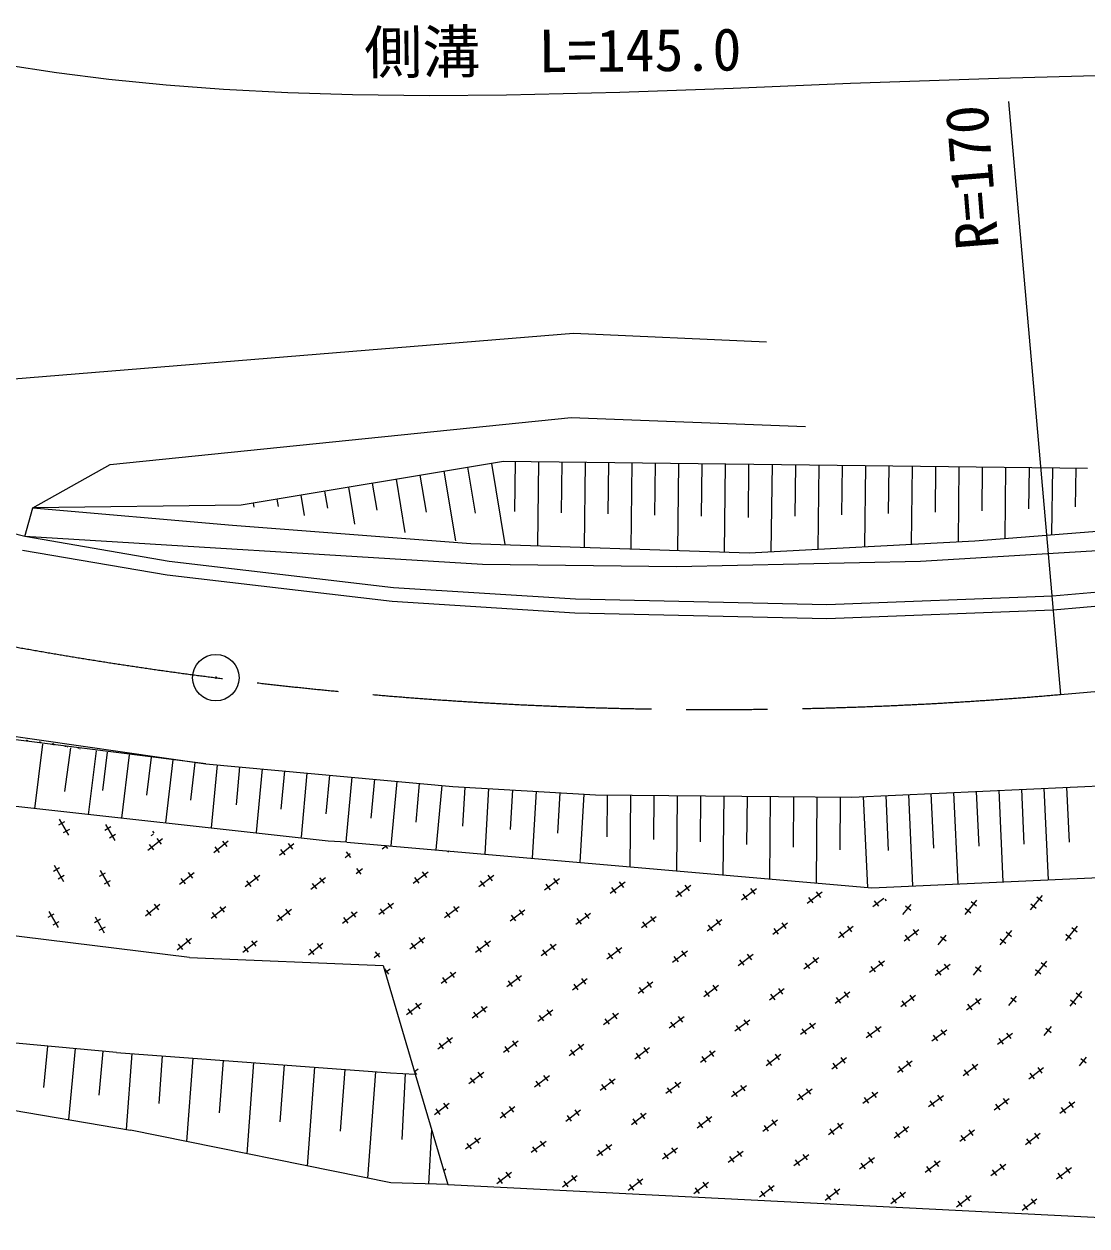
# Model space of a CAD drawing. Units: millimetres, scale not verified. Extents: x 38761 to 678769, y 20240 to 380245.
# Drawn here: x 460242 to 505972, y 244646 to 296380 of the extents above; entities that cross this region are included whole.
import ezdxf
from ezdxf.enums import TextEntityAlignment as Align

# ---------------------------------------------------------------- set-up
doc = ezdxf.new("R2010")
doc.units = ezdxf.units.MM
doc.header["$LTSCALE"] = 1000.01
doc.linetypes.add('CHAIN', pattern=[18.5, 12, -1.5, 3.5, -1.5])
for name, color, linetype, lineweight in [('M-BGD', 7, 'Continuous', 25), ('M-BMK', 2, 'CHAIN', 13), ('M-BMK-SRVR', 3, 'Continuous', 25), ('M-STR-HTXT', 7, 'Continuous', 13)]:
    doc.layers.add(name, color=color, linetype=linetype, lineweight=lineweight)
doc.styles.add('ＭＳ ゴシック', font='')
doc.styles.get('ＭＳ ゴシック').set_extended_font_data('MS Gothic')

# ---------------------------------------------------------------- blocks, each defined once
blk = doc.blocks.new('BUHIN1')
at = {"color": 3, "linetype": 'Continuous', "lineweight": 25}
for radius in [1000, 30]:
    blk.add_circle((0, 0), radius, dxfattribs=at)

msp = doc.modelspace()

# ---------------------------------------------------------------- linework, layer by layer
at = {"layer": 'M-BGD'}
for p, q in [((502596, 293046), (504829, 267522)), ((483875, 283053), (458967, 281020)), ((492184, 282688), (483875, 283053)), ((463943, 277423), (483775, 279440)), ((483775, 279440), (493859, 279051)), ((460280, 274316), (448550, 277391)), ((460624, 275550), (463943, 277423)), ((480864, 277556), (469583, 275676)), ((479325, 277300), (479654, 275326)), ((480351, 277471), (480934, 273974)), ((505992, 277254), (480864, 277556)), ((481366, 277550), (481340, 275397)), ((482371, 277538), (482328, 273928)), ((483376, 277526), (483350, 275347)), ((484382, 277514), (484338, 273861)), ((485387, 277502), (485360, 275297)), ((486392, 277490), (486347, 273793)), ((487397, 277478), (487370, 275247)), ((488402, 277466), (488357, 273726)), ((489407, 277454), (489380, 275197)), ((490412, 277442), (490367, 273659)), ((491417, 277430), (491390, 275147)), ((492423, 277417), (492378, 273673)), ((493428, 277405), (493401, 275198)), ((494433, 277393), (494389, 273781)), ((495438, 277381), (495412, 275253)), ((496443, 277369), (496401, 273889)), ((497448, 277357), (497424, 275308)), ((498453, 277345), (498413, 273997)), ((499458, 277333), (499435, 275363)), ((500464, 277321), (500425, 274104)), ((501469, 277309), (501446, 275423)), ((502474, 277297), (502437, 274245)), ((476249, 276787), (476630, 274498)), ((477274, 276958), (477539, 275373)), ((478300, 277129), (478799, 274135)), ((503479, 277285), (503458, 275509)), ((504484, 277272), (504450, 274404)), ((505489, 277260), (505469, 275594)), ((473172, 276275), (473296, 275535)), ((474198, 276446), (474462, 274860)), ((475223, 276616), (475417, 275454)), ((470096, 275762), (470125, 275586)), ((471121, 275933), (471174, 275616)), ((472147, 276104), (472294, 275223)), ((501148, 274143), (524337, 275977)), ((460280, 274316), (460624, 275550)), ((469583, 275676), (460624, 275550)), ((460624, 275550), (469217, 274811)), ((469217, 274811), (479464, 274023)), ((466481, 273249), (460280, 274316)), ((479969, 273120), (460280, 274316)), ((516083, 274294), (498816, 273253)), ((466395, 272655), (460173, 273726)), ((479464, 274023), (491440, 273623)), ((491440, 273623), (501148, 274143)), ((476135, 272117), (466481, 273249)), ((498816, 273253), (488316, 273021)), ((476081, 271519), (466395, 272655)), ((488316, 273021), (479969, 273120)), ((513736, 272552), (504487, 271754)), ((483969, 271621), (476135, 272117)), ((494779, 271378), (483969, 271621)), ((504487, 271754), (494779, 271378)), ((513793, 271955), (504525, 271155)), ((483943, 271021), (476081, 271519)), ((504525, 271155), (494784, 270778)), ((494784, 270778), (483943, 271021)), ((455670, 266314), (468065, 264541)), ((468065, 264541), (455961, 266073)), ((461037, 265386), (460687, 262604)), ((462237, 265231), (461984, 263347)), ((463345, 265095), (463000, 262348)), ((463817, 265040), (463624, 263394)), ((464761, 264929), (464441, 262196)), ((465705, 264818), (465514, 263185)), ((466649, 264708), (466331, 261997)), ((467593, 264597), (467403, 262977)), ((468065, 264541), (478697, 263559)), ((468549, 264497), (468299, 261789)), ((469515, 264407), (469364, 262775)), ((470482, 264318), (470229, 261586)), ((471448, 264229), (471296, 262582)), ((472415, 264140), (472160, 261382)), ((473381, 264050), (473228, 262388)), ((474348, 263961), (474091, 261178)), ((475314, 263872), (475160, 262205)), ((476281, 263783), (476025, 261009)), ((477247, 263693), (477094, 262032)), ((478214, 263604), (477958, 260840)), ((478697, 263559), (484831, 263208)), ((479208, 263530), (479112, 261859)), ((480230, 263471), (480069, 260655)), ((481253, 263413), (481155, 261705)), ((482275, 263354), (482110, 260477)), ((495857, 263108), (509468, 263733)), ((501204, 263353), (501313, 260990)), ((502177, 263398), (502358, 259460)), ((503149, 263443), (503257, 261080)), ((504121, 263488), (504302, 259549)), ((505093, 263532), (505202, 261169)), ((473324, 261205), (454228, 263319)), ((483297, 263296), (483197, 261551)), ((484319, 263237), (484151, 260298)), ((484831, 263208), (495857, 263108)), ((485332, 263203), (485315, 261400)), ((486334, 263194), (486306, 260110)), ((487337, 263185), (487319, 261287)), ((488339, 263176), (488310, 259935)), ((489342, 263167), (489324, 261175)), ((490344, 263158), (490313, 259760)), ((491346, 263149), (491328, 261063)), ((492349, 263139), (492317, 259584)), ((493351, 263130), (493332, 260950)), ((494354, 263121), (494320, 259409)), ((495356, 263112), (495336, 260838)), ((496344, 263130), (496524, 259217)), ((497316, 263175), (497424, 260812)), ((498288, 263219), (498469, 259281)), ((499260, 263264), (499369, 260901)), ((500232, 263309), (500413, 259370)), ((461732, 261911), (461992, 262061)), ((461760, 262158), (462160, 261466)), ((463719, 261685), (463979, 261835)), ((463747, 261932), (464147, 261239)), ((462192, 261715), (461932, 261565)), ((464179, 261489), (463919, 261338)), ((465575, 260827), (466200, 261326)), ((465706, 261459), (465808, 261517)), ((465775, 261636), (465819, 261560)), ((465949, 261320), (466136, 261086)), ((465823, 260836), (465636, 261071)), ((468401, 260719), (469026, 261218)), ((468650, 260728), (468463, 260962)), ((468775, 261212), (468962, 260977)), ((471228, 260610), (471853, 261109)), ((471476, 260619), (471289, 260853)), ((471602, 261103), (471789, 260868)), ((474132, 261171), (473324, 261205)), ((474303, 260510), (474115, 260745)), ((474132, 261171), (496711, 259200)), ((475647, 260885), (475829, 261023)), ((475896, 260888), (475791, 261026)), ((478472, 260742), (478531, 260787)), ((478721, 260745), (478700, 260773)), ((474054, 260501), (474277, 260679)), ((461506, 259924), (461765, 260074)), ((461534, 260171), (461934, 259478)), ((461966, 259728), (461706, 259578)), ((463493, 259698), (463753, 259848)), ((463521, 259945), (463921, 259252)), ((466934, 259360), (467559, 259859)), ((467308, 259853), (467495, 259618)), ((469760, 259251), (470385, 259750)), ((470134, 259744), (470321, 259510)), ((474529, 259822), (474800, 260028)), ((474549, 260028), (474731, 259789)), ((476988, 259401), (477625, 259885)), ((477374, 259885), (477555, 259646)), ((479813, 259258), (480450, 259742)), ((480199, 259742), (480380, 259503)), ((496711, 259200), (511145, 259863)), ((463953, 259501), (463693, 259351)), ((467182, 259369), (466995, 259603)), ((470009, 259260), (469821, 259495)), ((472586, 259142), (473212, 259641)), ((472835, 259151), (472648, 259386)), ((472960, 259635), (473148, 259401)), ((477237, 259404), (477055, 259643)), ((480062, 259261), (479880, 259500)), ((482638, 259116), (483275, 259599)), ((482887, 259119), (482705, 259358)), ((483024, 259600), (483205, 259361)), ((485463, 258973), (486100, 259457)), ((485711, 258976), (485530, 259215)), ((485849, 259457), (486030, 259218)), ((488287, 258830), (488925, 259314)), ((488673, 259314), (488855, 259075)), ((488536, 258833), (488355, 259072)), ((491112, 258687), (491749, 259171)), ((491361, 258690), (491180, 258929)), ((491498, 259171), (491680, 258932)), ((493937, 258545), (494574, 259029)), ((494186, 258548), (494005, 258787)), ((494323, 259029), (494505, 258790)), ((496762, 258402), (497229, 258756)), ((497280, 258713), (497329, 258647)), ((500728, 258054), (501233, 258675)), ((503550, 258248), (504055, 258869)), ((503811, 258809), (504044, 258620)), ((461308, 258184), (461708, 257491)), ((465466, 258001), (466091, 258500)), ((465715, 258010), (465528, 258245)), ((465840, 258494), (466027, 258260)), ((468292, 257892), (468918, 258391)), ((468667, 258385), (468854, 258151)), ((471119, 257783), (471744, 258282)), ((471493, 258276), (471680, 258042)), ((473945, 257675), (474570, 258174)), ((474319, 258168), (474506, 257933)), ((475504, 258060), (476141, 258544)), ((475753, 258063), (475572, 258302)), ((475890, 258544), (476072, 258305)), ((478329, 257917), (478966, 258401)), ((478578, 257920), (478396, 258159)), ((478715, 258401), (478896, 258162)), ((481154, 257774), (481791, 258258)), ((481540, 258258), (481721, 258020)), ((497011, 258405), (496829, 258644)), ((498057, 258046), (498411, 258481)), ((498167, 258421), (498400, 258232)), ((500969, 258116), (500737, 258305)), ((500989, 258615), (501222, 258426)), ((503791, 258310), (503558, 258499)), ((467360, 256201), (455313, 257687)), ((461279, 257937), (461539, 258087)), ((461739, 257740), (461479, 257590)), ((463267, 257710), (463526, 257861)), ((463295, 257958), (463695, 257265)), ((468541, 257901), (468354, 258136)), ((471367, 257792), (471180, 258027)), ((474194, 257684), (474007, 257918)), ((481403, 257778), (481221, 258017)), ((483979, 257632), (484616, 258116)), ((484228, 257635), (484046, 257874)), ((484365, 258116), (484546, 257877)), ((486804, 257489), (487441, 257973)), ((487052, 257492), (486871, 257731)), ((487190, 257973), (487371, 257734)), ((489629, 257346), (490266, 257830)), ((490014, 257830), (490196, 257591)), ((492453, 257204), (493091, 257687)), ((492839, 257688), (493021, 257449)), ((463726, 257514), (463467, 257364)), ((489877, 257349), (489696, 257588)), ((492702, 257207), (492521, 257446)), ((495278, 257061), (495915, 257545)), ((495527, 257064), (495346, 257303)), ((495664, 257545), (495846, 257306)), ((498103, 256918), (498740, 257402)), ((498352, 256921), (498170, 257160)), ((498489, 257402), (498670, 257163)), ((499575, 256744), (499919, 257167)), ((502236, 256740), (502741, 257361)), ((502497, 257301), (502730, 257112)), ((505058, 256934), (505563, 257555)), ((505299, 256996), (505066, 257185)), ((505319, 257495), (505551, 257306)), ((466825, 256533), (467450, 257032)), ((467073, 256542), (466886, 256777)), ((467199, 257026), (467386, 256792)), ((469651, 256425), (470276, 256924)), ((469900, 256434), (469713, 256668)), ((470025, 256918), (470212, 256683)), ((472478, 256316), (473103, 256815)), ((472852, 256809), (473039, 256574)), ((476845, 256576), (477482, 257060)), ((477094, 256579), (476913, 256818)), ((477231, 257060), (477413, 256821)), ((479670, 256433), (480307, 256917)), ((479919, 256437), (479738, 256675)), ((480056, 256917), (480238, 256678)), ((482495, 256291), (483132, 256775)), ((482881, 256775), (483062, 256536)), ((485320, 256148), (485957, 256632)), ((485706, 256632), (485887, 256393)), ((499675, 257108), (499908, 256918)), ((502477, 256802), (502244, 256991)), ((467360, 256201), (475697, 255851)), ((472726, 256325), (472539, 256559)), ((475304, 256207), (475537, 256393)), ((475553, 256216), (475365, 256451)), ((482744, 256294), (482562, 256533)), ((485569, 256151), (485387, 256390)), ((488145, 256005), (488782, 256489)), ((488394, 256008), (488212, 256247)), ((488531, 256489), (488712, 256250)), ((490970, 255863), (491607, 256346)), ((491218, 255866), (491037, 256105)), ((491356, 256346), (491537, 256108)), ((493794, 255720), (494432, 256204)), ((494180, 256204), (494362, 255965)), ((475697, 255851), (477071, 251181)), ((475747, 255719), (475929, 255480)), ((475784, 255556), (475999, 255719)), ((478186, 255092), (478823, 255576)), ((478572, 255576), (478754, 255337)), ((494043, 255723), (493862, 255962)), ((496619, 255577), (497256, 256061)), ((496868, 255580), (496687, 255819)), ((497005, 256061), (497187, 255822)), ((499444, 255434), (500081, 255918)), ((499693, 255437), (499512, 255676)), ((499830, 255918), (500012, 255679)), ((501093, 255442), (501427, 255853)), ((501183, 255794), (501416, 255604)), ((503744, 255426), (504249, 256047)), ((503985, 255488), (503752, 255677)), ((504005, 255988), (504238, 255798)), ((478435, 255095), (478254, 255334)), ((481011, 254950), (481648, 255433)), ((481260, 254953), (481079, 255192)), ((481397, 255434), (481579, 255195)), ((483836, 254807), (484473, 255291)), ((484222, 255291), (484403, 255052)), ((486661, 254664), (487298, 255148)), ((487047, 255148), (487228, 254909)), ((484085, 254810), (483903, 255049)), ((486910, 254667), (486728, 254906)), ((489486, 254521), (490123, 255005)), ((489735, 254525), (489553, 254763)), ((489872, 255005), (490053, 254766)), ((492311, 254379), (492948, 254863)), ((492559, 254382), (492378, 254621)), ((492697, 254863), (492878, 254624)), ((495136, 254236), (495773, 254720)), ((495521, 254720), (495703, 254481)), ((497960, 254093), (498598, 254577)), ((498346, 254577), (498528, 254338)), ((502611, 254140), (502935, 254539)), ((505252, 254112), (505757, 254733)), ((505513, 254674), (505745, 254484)), ((476703, 253751), (477340, 254235)), ((477088, 254235), (477270, 253996)), ((479527, 253609), (480165, 254092)), ((479913, 254093), (480095, 253854)), ((495384, 254239), (495203, 254478)), ((498209, 254096), (498028, 254335)), ((500785, 253951), (501422, 254434)), ((501034, 253954), (500853, 254193)), ((501171, 254435), (501353, 254196)), ((502691, 254480), (502924, 254290)), ((505493, 254174), (505260, 254363)), ((476951, 253754), (476770, 253993)), ((479776, 253612), (479595, 253851)), ((482352, 253466), (482989, 253950)), ((482601, 253469), (482420, 253708)), ((482738, 253950), (482920, 253711)), ((485177, 253323), (485814, 253807)), ((485426, 253326), (485245, 253565)), ((485563, 253807), (485745, 253568)), ((488002, 253180), (488639, 253664)), ((488388, 253664), (488569, 253425)), ((490827, 253038), (491464, 253522)), ((491213, 253522), (491394, 253283)), ((464225, 252116), (453499, 253101)), ((488251, 253183), (488069, 253422)), ((491076, 253041), (490894, 253280)), ((493652, 252895), (494289, 253379)), ((493901, 252898), (493719, 253137)), ((494038, 253379), (494219, 253140)), ((496477, 252752), (497114, 253236)), ((496725, 252755), (496544, 252994)), ((496863, 253236), (497044, 252997)), ((499301, 252609), (499939, 253093)), ((499687, 253093), (499869, 252855)), ((504128, 252838), (504443, 253225)), ((504199, 253166), (504431, 252976)), ((478044, 252267), (478681, 252751)), ((478292, 252271), (478111, 252510)), ((478430, 252751), (478611, 252513)), ((480869, 252125), (481506, 252609)), ((481254, 252609), (481436, 252370)), ((483693, 251982), (484330, 252466)), ((484079, 252466), (484261, 252227)), ((499550, 252613), (499369, 252852)), ((502126, 252467), (502763, 252951)), ((502375, 252470), (502194, 252709)), ((502512, 252951), (502694, 252712)), ((461245, 252390), (461082, 250612)), ((462437, 252280), (462157, 249223)), ((463629, 252171), (463455, 250280)), ((464225, 252116), (476010, 251237)), ((464880, 252068), (464635, 248796)), ((466189, 251970), (466035, 249911)), ((481117, 252128), (480936, 252367)), ((483942, 251985), (483761, 252224)), ((486518, 251839), (487155, 252323)), ((486767, 251842), (486586, 252081)), ((486904, 252323), (487086, 252084)), ((489343, 251697), (489980, 252180)), ((489729, 252181), (489910, 251942)), ((492168, 251554), (492805, 252038)), ((492554, 252038), (492735, 251799)), ((467499, 251872), (467230, 248276)), ((468808, 251774), (468640, 249518)), ((470118, 251677), (469824, 247750)), ((471427, 251579), (471244, 249124)), ((472737, 251481), (472419, 247225)), ((489592, 251700), (489410, 251939)), ((492417, 251557), (492235, 251796)), ((494993, 251411), (495630, 251895)), ((495242, 251414), (495060, 251653)), ((495379, 251895), (495560, 251656)), ((497818, 251268), (498455, 251752)), ((498066, 251272), (497885, 251510)), ((498204, 251752), (498385, 251513)), ((500643, 251126), (501280, 251610)), ((501028, 251610), (501210, 251371)), ((503467, 250983), (504105, 251467)), ((503853, 251467), (504035, 251228)), ((505646, 251536), (505951, 251911)), ((505707, 251852), (505939, 251662)), ((474046, 251383), (473848, 248731)), ((475356, 251286), (475013, 246699)), ((476010, 251237), (477071, 251181)), ((476639, 251203), (476489, 248372)), ((477039, 251290), (477197, 251410)), ((477039, 251287), (477127, 251171)), ((477071, 251181), (478470, 246425)), ((479385, 250784), (480022, 251268)), ((479634, 250787), (479452, 251026)), ((479771, 251268), (479952, 251029)), ((482210, 250641), (482847, 251125)), ((482595, 251125), (482777, 250886)), ((485034, 250498), (485672, 250982)), ((485420, 250982), (485602, 250743)), ((500891, 251129), (500710, 251368)), ((503716, 250986), (503535, 251225)), ((454255, 250583), (464821, 248764)), ((482458, 250644), (482277, 250883)), ((485283, 250501), (485102, 250740)), ((487859, 250356), (488496, 250839)), ((488108, 250359), (487927, 250598)), ((488245, 250839), (488427, 250601)), ((490684, 250213), (491321, 250697)), ((490933, 250216), (490752, 250455)), ((491070, 250697), (491252, 250458)), ((493509, 250070), (494146, 250554)), ((493895, 250554), (494076, 250315)), ((496334, 249927), (496971, 250411)), ((496720, 250411), (496901, 250172)), ((477901, 249443), (478538, 249926)), ((478287, 249927), (478468, 249688)), ((493758, 250073), (493576, 250312)), ((496583, 249930), (496401, 250169)), ((499159, 249785), (499796, 250268)), ((499408, 249788), (499226, 250027)), ((499545, 250269), (499726, 250030)), ((501984, 249642), (502621, 250126)), ((502232, 249645), (502051, 249884)), ((502370, 250126), (502551, 249887)), ((504808, 249499), (505446, 249983)), ((505194, 249983), (505376, 249744)), ((478150, 249446), (477968, 249685)), ((480726, 249300), (481363, 249784)), ((480975, 249303), (480793, 249542)), ((481112, 249784), (481293, 249545)), ((483551, 249157), (484188, 249641)), ((483799, 249160), (483618, 249399)), ((483937, 249641), (484118, 249402)), ((486376, 249014), (487013, 249498)), ((486761, 249498), (486943, 249259)), ((505057, 249502), (504876, 249741)), ((486624, 249018), (486443, 249256)), ((489200, 248872), (489837, 249356)), ((489449, 248875), (489268, 249114)), ((489586, 249356), (489768, 249117)), ((492025, 248729), (492662, 249213)), ((492274, 248732), (492093, 248971)), ((492411, 249213), (492593, 248974)), ((494850, 248586), (495487, 249070)), ((495236, 249070), (495417, 248831)), ((497675, 248444), (498312, 248927)), ((498061, 248928), (498242, 248689)), ((476019, 246496), (464821, 248764)), ((477773, 248792), (477649, 246449)), ((479242, 247959), (479879, 248443)), ((479628, 248443), (479809, 248204)), ((495099, 248589), (494917, 248828)), ((497924, 248447), (497742, 248686)), ((500500, 248301), (501137, 248785)), ((500749, 248304), (500567, 248543)), ((500886, 248785), (501067, 248546)), ((503325, 248158), (503962, 248642)), ((503573, 248161), (503392, 248400)), ((503711, 248642), (503892, 248403)), ((479491, 247962), (479309, 248201)), ((482067, 247816), (482704, 248300)), ((482316, 247819), (482134, 248058)), ((482453, 248300), (482634, 248061)), ((484892, 247673), (485529, 248157)), ((485141, 247676), (484959, 247915)), ((485278, 248157), (485459, 247918)), ((487717, 247531), (488354, 248015)), ((488102, 248015), (488284, 247776)), ((490541, 247388), (491179, 247872)), ((490927, 247872), (491109, 247633)), ((487965, 247534), (487784, 247773)), ((490790, 247391), (490609, 247630)), ((493366, 247245), (494003, 247729)), ((493615, 247248), (493434, 247487)), ((493752, 247729), (493934, 247490)), ((496191, 247102), (496828, 247586)), ((496440, 247106), (496259, 247345)), ((496577, 247586), (496759, 247348)), ((499016, 246960), (499653, 247444)), ((499402, 247444), (499583, 247205)), ((501841, 246817), (502478, 247301)), ((502227, 247301), (502408, 247062)), ((478293, 247024), (478395, 247102)), ((480583, 246475), (481220, 246959)), ((480969, 246959), (481150, 246720)), ((483408, 246332), (484045, 246816)), ((483794, 246816), (483975, 246577)), ((499265, 246963), (499083, 247202)), ((502090, 246820), (501908, 247059)), ((504666, 246674), (505303, 247158)), ((504915, 246677), (504733, 246916)), ((505052, 247158), (505233, 246919)), ((478470, 246425), (476019, 246496)), ((478470, 246425), (513679, 244646)), ((480832, 246478), (480650, 246717)), ((483657, 246335), (483475, 246574)), ((486233, 246190), (486870, 246673)), ((486482, 246193), (486300, 246432)), ((486619, 246674), (486800, 246435)), ((489058, 246047), (489695, 246531)), ((489306, 246050), (489125, 246289)), ((489444, 246531), (489625, 246292)), ((491883, 245904), (492520, 246388)), ((492268, 246388), (492450, 246149)), ((492131, 245907), (491950, 246146)), ((494707, 245761), (495344, 246245)), ((494956, 245765), (494775, 246003)), ((495093, 246245), (495275, 246006)), ((497532, 245619), (498169, 246103)), ((497781, 245622), (497600, 245861)), ((497918, 246103), (498100, 245864)), ((500357, 245476), (500994, 245960)), ((500743, 245960), (500924, 245721)), ((503182, 245333), (503819, 245817)), ((503568, 245817), (503749, 245578)), ((500606, 245479), (500424, 245718)), ((503431, 245336), (503249, 245575))]:
    msp.add_line(p, q, dxfattribs=at)
for centre, start, end in [((460374, 265498), 8.2068, 155.0325), ((460934, 265423), 359.6497, 163.5897), ((461495, 265348), 351.2706, 171.9687), ((462056, 265273), 141.5641, 180.3552), ((462056, 265273), 342.8841, 17.0471), ((462616, 265197), 177.3102, 188.9366), ((462616, 265197), 334.3027, 341.301)]:
    msp.add_arc(centre, 49.8, start, end, dxfattribs=at)
at = {"layer": 'M-BMK'}
msp.add_line((504829, 267522), (532562, 269948), dxfattribs=at)
msp.add_arc((490014, 436878), 170002, 252.54736, 274.99927, dxfattribs=at)
at = {"layer": 'M-STR-HTXT'}
for p, q in [((461641, 294284), (459394, 294628)), ((463888, 294000), (461641, 294284)), ((466353, 293752), (463888, 294000)), ((502162, 294033), (495793, 293814)), ((505830, 294140), (502162, 294033)), ((510824, 294256), (505830, 294140)), ((468817, 293564), (466353, 293752)), ((471590, 293417), (468817, 293564)), ((474372, 293331), (471590, 293417)), ((485875, 293434), (481005, 293318)), ((490750, 293611), (485875, 293434)), ((495793, 293814), (490750, 293611)), ((477684, 293294), (474372, 293331)), ((481005, 293318), (477684, 293294))]:
    msp.add_line(p, q, dxfattribs=at)

# ---------------------------------------------------------------- block references
at = {"layer": 'M-BMK-SRVR', "xscale": 1.000014, "yscale": 1.000014, "rotation": 297.63021}
msp.add_blockref('BUHIN1', (468494, 268246), dxfattribs=at)

# ---------------------------------------------------------------- texts
at = {"layer": 'M-BGD', "style": 'ＭＳ ゴシック'}
msp.add_text('R=170', height=1833, rotation=94.6, dxfattribs=at).set_placement((502726, 286788), align=Align.BOTTOM_LEFT)
at = {"layer": 'M-STR-HTXT', "style": 'ＭＳ ゴシック'}
msp.add_text('側溝\u3000L=145.0', height=1833, rotation=0.5, dxfattribs=at).set_placement((474889, 293689), align=Align.BOTTOM_LEFT)

doc.saveas('drawing.dxf')
